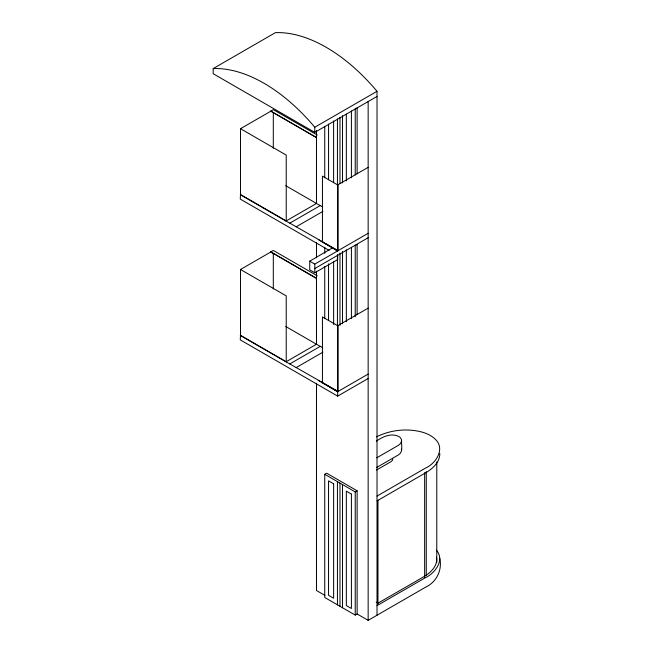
<?xml version="1.0" encoding="UTF-8"?>
<svg xmlns="http://www.w3.org/2000/svg" width="653" height="653" viewBox="0 0 653 653"><rect width="100%" height="100%" fill="white"/><g stroke="black" fill="none" stroke-linecap="round" stroke-linejoin="round"><path stroke-width="0.98" d="M439.82 453.484C439.934 462.332 432.523 468.862 425.446 472.927L377.018 500.884M436.367 550.12C445.117 559.956 435.143 573.171 425.446 577.66L377.018 605.625M376.324 441.15C382.242 437.045 389.735 433.323 397.073 435.78A8.938 5.159 0 0 1 400.403 437.747C402.917 440.171 400.909 443.958 398.314 445.362L376.757 457.81M401.603 440.579C401.154 445.289 403.57 452.113 398.314 454.978L376.757 467.417M377.018 96.44L314.779 132.371L213.18 73.716L213.18 68.581L275.411 32.65A152.671 88.147 60 0 1 377.018 91.314L377.018 615.232M316.485 137.628L270.766 111.108L273.305 109.647L317.268 135.024M240.5 128.698L286.226 155.096L286.226 220.926L240.5 194.529L240.5 128.698L270.766 111.23M213.18 68.581A152.671 88.147 60 0 1 314.779 127.237L377.018 91.314M329.079 250.368L240.28 199.1L240.5 194.529M337.674 184.938L337.674 250.891L322.435 242.002L322.435 176.139L337.674 184.938L368.153 167.339M240.28 194.659L286.006 221.057L316.485 203.458L322.68 206.928M286.006 221.057L289.81 223.146L320.296 205.548M296.16 226.811L323.006 211.319M316.485 278.415L270.766 251.895L273.305 250.434L317.268 275.811M240.5 269.485L286.226 295.882L286.226 361.721L240.5 335.324L240.5 269.485L270.766 252.017M337.674 255.331L337.674 259.576L314.811 272.774L309.734 269.844L309.734 261.151L332.589 247.846M337.993 250.597L289.81 223.146M309.734 261.151L314.811 264.09L368.153 233.292M314.811 268.53L368.153 237.733M368.153 378.52L337.674 396.118L240.28 339.887L240.5 335.324M368.153 374.079L337.674 391.678L322.435 382.789L322.435 316.925L337.674 325.725L368.153 308.126M240.28 335.446L286.006 361.844L316.485 344.245L322.68 347.714M286.006 361.844L289.81 363.933L320.296 346.335M296.16 367.606L323.006 352.106M337.993 391.384L289.81 363.933M357.126 613.983L355.224 615.085L324.737 597.487L324.737 474.298L326.647 473.196L357.126 490.795L357.126 613.983L368.153 620.35L425.446 587.276C436.539 582.158 442.367 570.191 439.82 558.225M376.52 470.029L391.237 461.532L392.543 460.202L392.755 458.749M324.737 474.298L355.224 491.897L357.126 490.795M377.018 496.084L425.446 468.119C435.992 463.532 445.64 448.66 435.151 439.11A31.458 18.162 0 0 0 423.47 432.498C408.027 427.944 390.837 429.723 376.471 436.865M270.766 111.108L316.485 137.505M285.712 185.689L316.485 203.458L316.485 130.42M270.766 251.895L316.485 278.292M285.712 326.476L316.485 344.245L316.485 271.15M376.201 602.172L377.965 603.184L423.324 576.999C430.262 573.048 438.106 566.012 436.482 557.197M324.949 595.405L316.485 590.516L316.485 383.238M333.863 248.581L337.674 250.891L318.28 239.586M333.863 389.368L337.674 391.678L318.28 380.373M401.473 449.182L401.603 450.186M436.784 461.981L436.784 562.551M426.27 471.67L426.27 575.473M424.646 472.609L424.646 577.432M377.965 500.28L377.965 603.894M368.153 101.558L368.153 620.35M357.126 107.696L357.126 173.878M357.126 314.664L357.126 244.41L355.224 245.512L355.224 316.778M355.224 108.798L355.224 174.971M355.224 491.897L355.224 615.085M351.412 110.977L351.412 177.787M351.412 247.716L351.412 318.574M346.335 114.112L346.335 180.93M346.335 249.838L346.335 321.717M342.523 115.72L342.523 182.913M342.523 251.413L342.523 323.7M342.523 484.559L342.523 607.747M339.984 117.303L339.984 183.485M339.984 253.005L339.984 325.292M339.984 483.098L339.984 606.286M337.993 184.75L337.993 250.703M337.993 325.545L337.993 391.49M337.674 325.725L337.674 396.118M337.438 118.895L337.438 185.068M337.438 254.588L337.438 325.855M337.438 481.628L337.438 604.817M333.618 120.952L333.618 182.693M333.634 261.747L333.634 324.508M328.557 124.103L328.557 179.771M328.549 263.869L328.549 320.558M324.737 126.829L324.737 177.738M324.737 247.258L324.737 253.364M324.737 266.604L324.737 318.525M316.485 242.589L316.485 257.894M314.779 127.237L314.779 132.371M314.811 264.09L314.811 272.774M273.305 112.683L273.305 148.198M273.305 253.478L273.305 288.985M333.634 483.824L328.549 480.894L328.549 595.283L333.634 598.221L333.634 483.824M351.412 494.092L346.335 491.162L346.335 605.551L351.412 608.482L351.412 494.092"/></g></svg>
